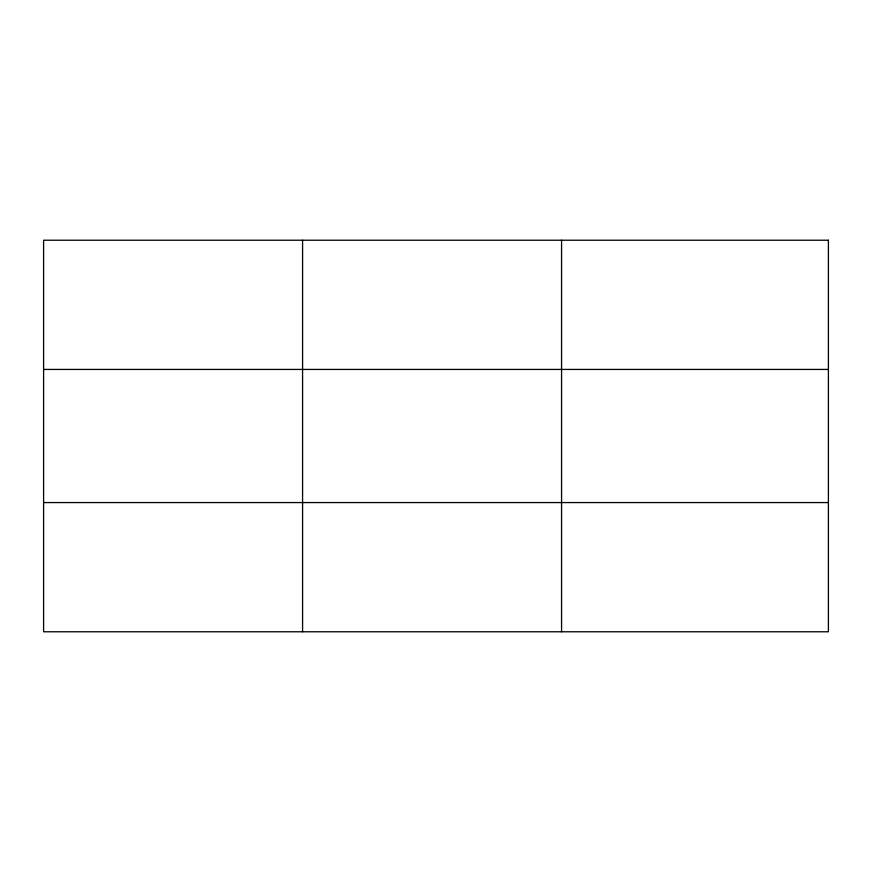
<?xml version="1.0" encoding="UTF-8"?>
<svg xmlns="http://www.w3.org/2000/svg" width="872" height="872" viewBox="0 0 872 872"><rect width="100%" height="100%" fill="white"/><g stroke="black" fill="none" stroke-linecap="round" stroke-linejoin="round"><path stroke-width="1.31" d="M302.584 240.225L302.584 631.775M561.568 240.225L561.568 631.775M43.6 369.434L828.4 369.434M43.6 502.566L828.4 502.566M828.4 240.225L828.4 631.775L43.6 631.775L43.6 240.225L828.4 240.225"/></g></svg>
